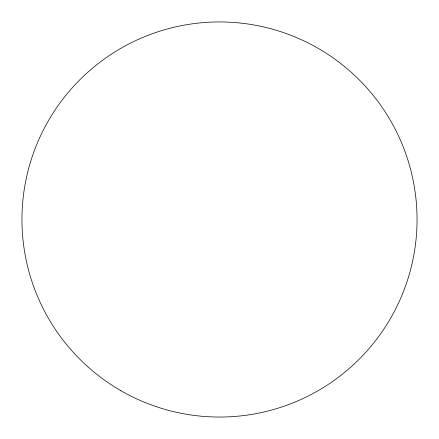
<?xml version="1.0" encoding="UTF-8"?>
<svg xmlns="http://www.w3.org/2000/svg" width="439" height="439" viewBox="0 0 439 439"><rect width="100%" height="100%" fill="white"/><g stroke="black" fill="none" stroke-linecap="round" stroke-linejoin="round"><path stroke-width="0.66" d="M120.725 390.584A197.55 197.55 0 0 0 417.05 219.5A197.55 197.55 0 0 0 120.725 48.416A197.55 197.55 0 0 0 120.725 390.584"/></g></svg>
